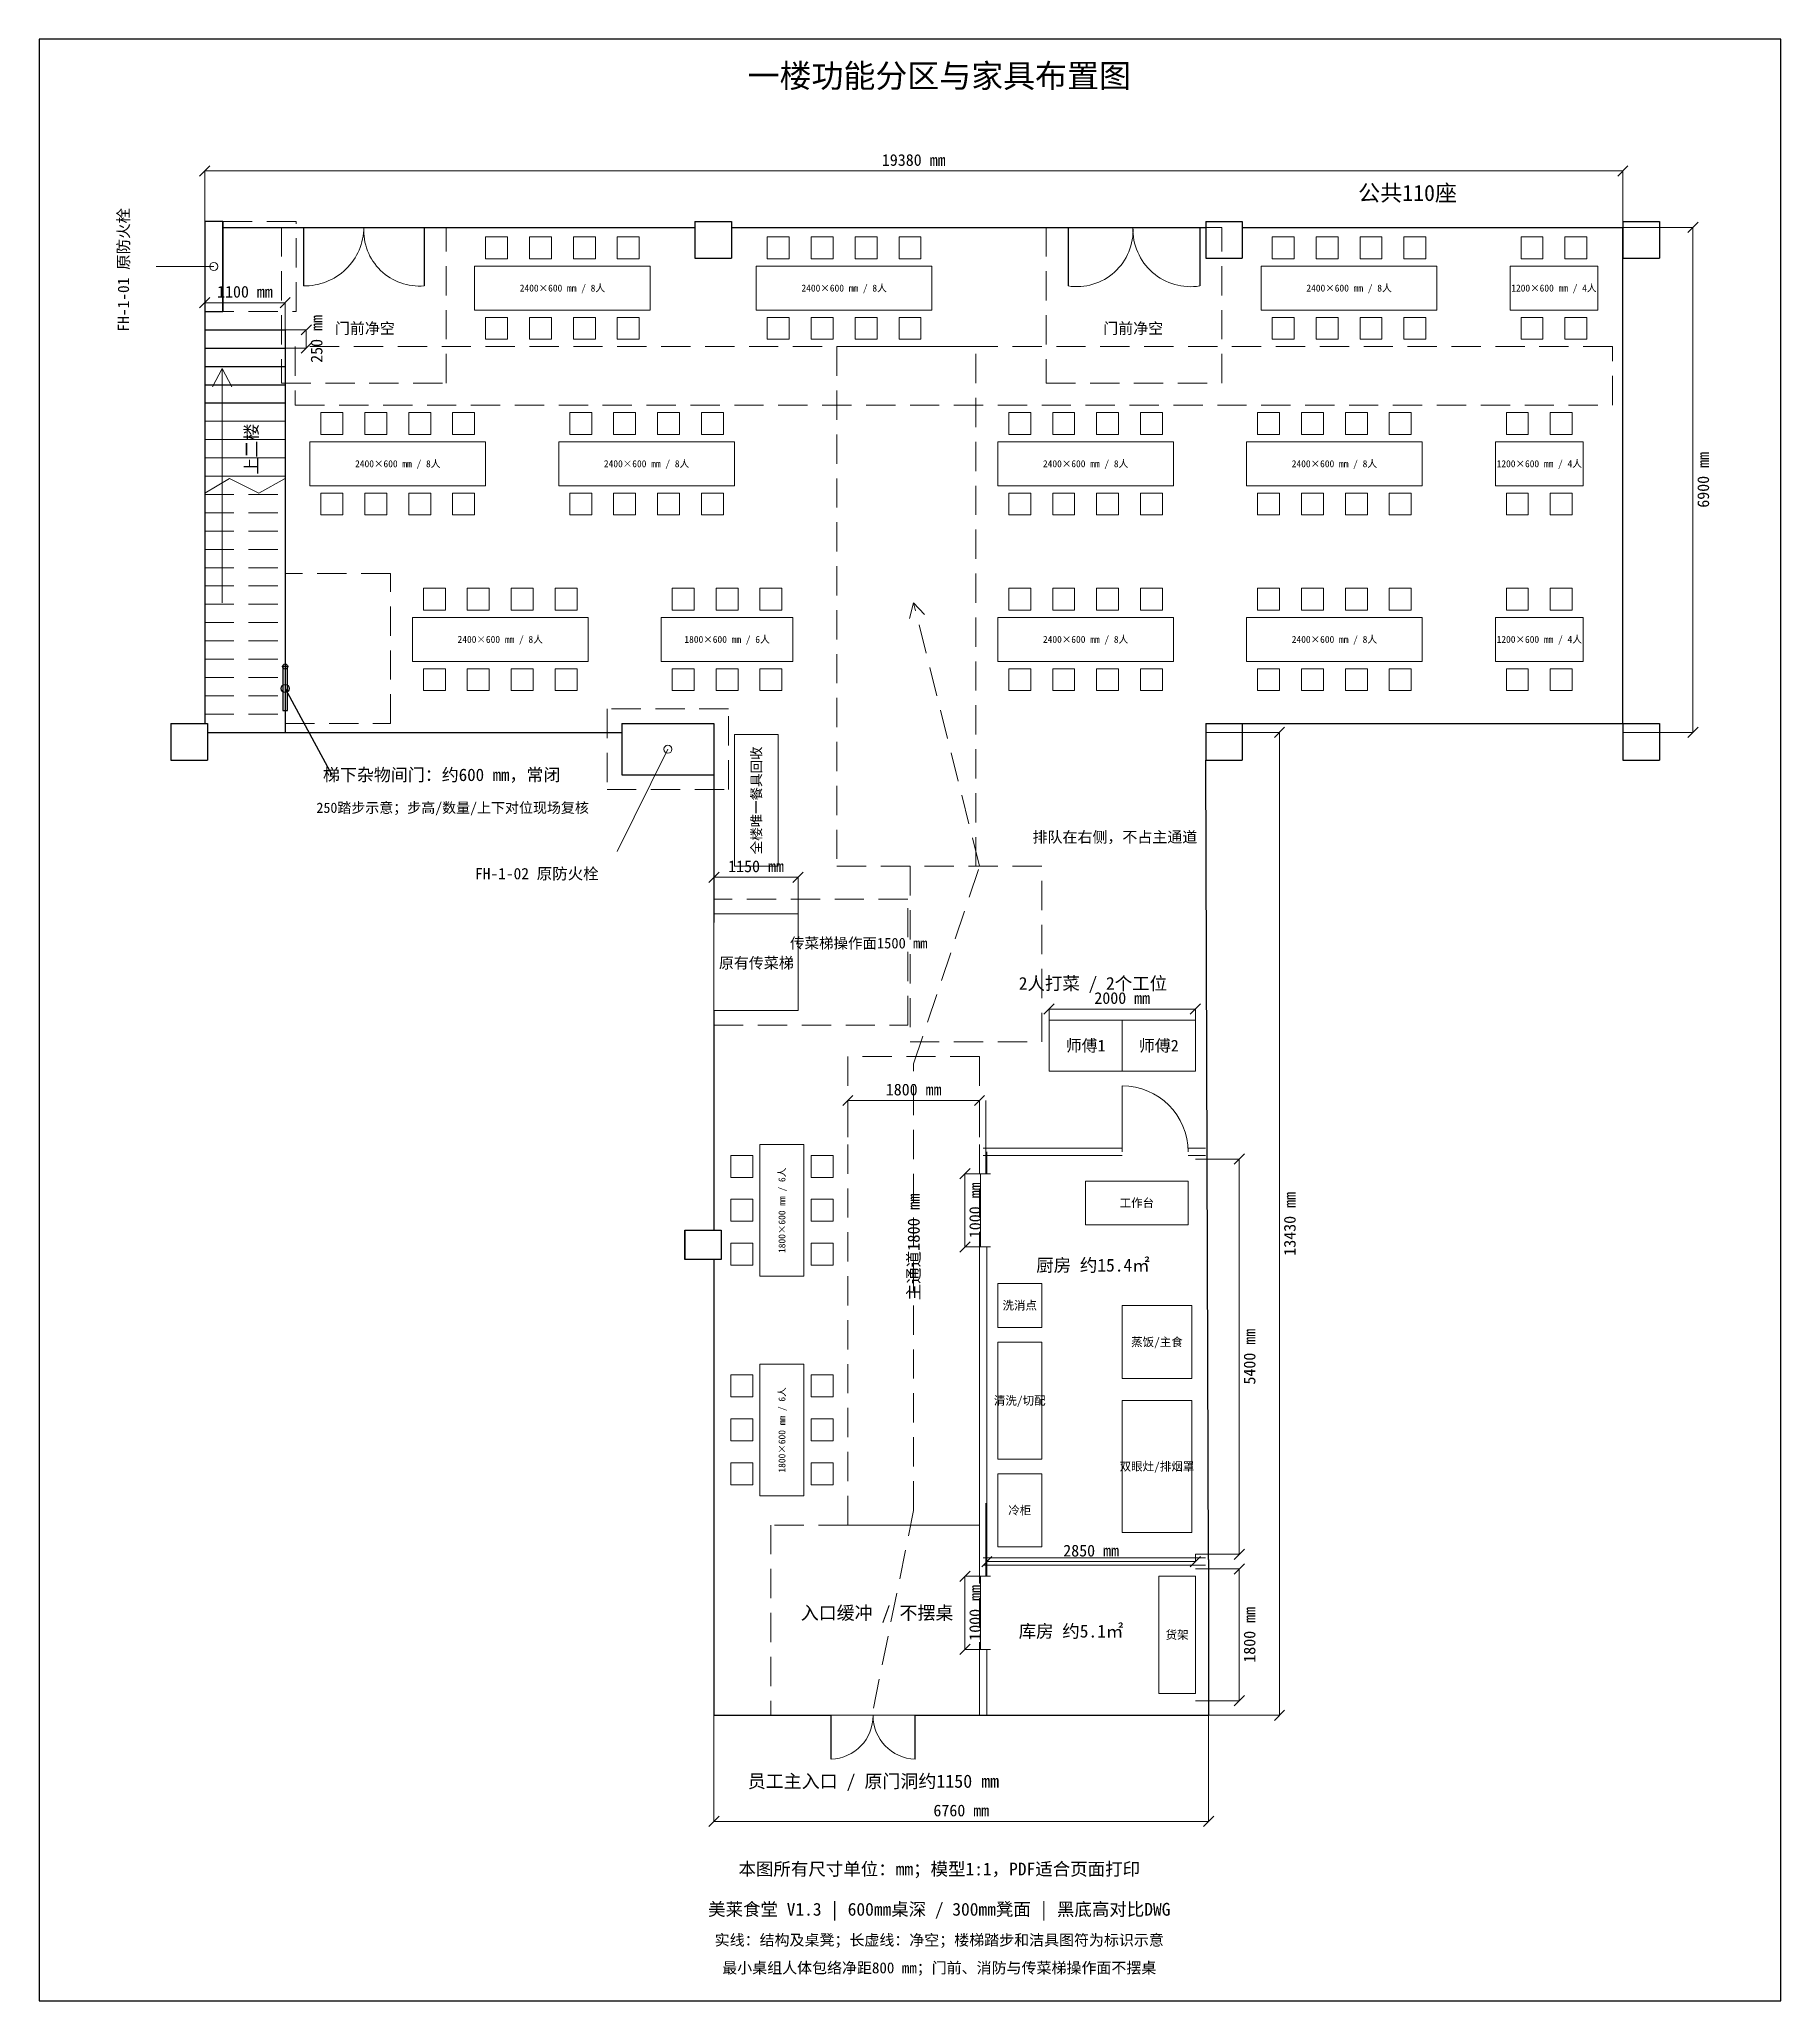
# Model space of a CAD drawing. Header units: millimetres. Extents: x -1800 to 22000, y -3300 to 23500.
import ezdxf
from ezdxf.enums import TextEntityAlignment as Align

# ---------------------------------------------------------------- set-up
doc = ezdxf.new("R2010")
doc.units = ezdxf.units.MM
doc.linetypes.add('PLAN_DASH', pattern=[600, 400, -200])
for name, color, linetype, lineweight, true_color in [('净空保留', 9, 'PLAN_DASH', 18, 0x6e96a0), ('凳子300', 3, 'Continuous', 18, 0x23694b), ('原有传菜梯', 4, 'Continuous', 18, 0x195f96), ('原有结构', 7, 'Continuous', 30, 0x2d2d2d), ('厨房设备', 4, 'Continuous', 18, 0x285a96), ('唯一回收点', 30, 'Continuous', 18, 0x96461e), ('图框', 7, 'Continuous', 30, 0x323232), ('尺寸', 2, 'Continuous', 18, 0x50555f), ('常闭门', 2, 'Continuous', 30, 0x965a19), ('打菜2人', 30, 'Continuous', 18, 0xb95f14), ('文字', 7, 'Continuous', 18, 0x232323), ('新隔墙', 30, 'Continuous', 18, 0xb96419), ('梯下投影', 9, 'PLAN_DASH', 18, 0x6e7882), ('楼梯踏步', 4, 'Continuous', 18, 0x1e6491), ('流线', 6, 'PLAN_DASH', 18, 0xa04b87), ('消防标识', 1, 'Continuous', 18, 0xaf2323), ('门', 3, 'Continuous', 18, 0x5a735a), ('餐桌', 3, 'Continuous', 18, 0x23694b)]:
    doc.layers.add(name, color=color, linetype=linetype, lineweight=lineweight, true_color=true_color)
doc.styles.add('CN', font='simhei.ttf')

msp = doc.modelspace()

# ---------------------------------------------------------------- linework, layer by layer
at = {"layer": '净空保留'}
for points in [[(461, 19780), (1711, 19780), (1711, 21010), (461, 21010)], [(1511, 18800), (3761, 18800), (3761, 20930), (1511, 20930)], [(11961, 18800), (14361, 18800), (14361, 20930), (11961, 20930)], [(1700, 18500), (19700, 18500), (19700, 19300), (1700, 19300)], [(9100, 12200), (11000, 12200), (11000, 19300), (9100, 19300)], [(1561, 14150), (3000, 14150), (3000, 16200), (1561, 16200)], [(5960, 13250), (7621, 13250), (7621, 14350), (5960, 14350)], [(10100, 9800), (11900, 9800), (11900, 12200), (10100, 12200)], [(7421, 10030), (10071, 10030), (10071, 11750), (7421, 11750)], [(9250, 3200), (11050, 3200), (11050, 9600), (9250, 9600)], [(8200, 600), (11050, 600), (11050, 3200), (8200, 3200)]]:
    msp.add_lwpolyline(points, close=True, dxfattribs=at)
at = {"layer": '凳子300'}
for points in [[(4300, 20500), (4600, 20500), (4600, 20800), (4300, 20800)], [(4900, 20500), (5200, 20500), (5200, 20800), (4900, 20800)], [(5500, 20500), (5800, 20500), (5800, 20800), (5500, 20800)], [(6100, 20500), (6400, 20500), (6400, 20800), (6100, 20800)], [(8150, 20500), (8450, 20500), (8450, 20800), (8150, 20800)], [(8750, 20500), (9050, 20500), (9050, 20800), (8750, 20800)], [(9350, 20500), (9650, 20500), (9650, 20800), (9350, 20800)], [(9950, 20500), (10250, 20500), (10250, 20800), (9950, 20800)], [(15050, 20500), (15350, 20500), (15350, 20800), (15050, 20800)], [(15650, 20500), (15950, 20500), (15950, 20800), (15650, 20800)], [(16250, 20500), (16550, 20500), (16550, 20800), (16250, 20800)], [(16850, 20500), (17150, 20500), (17150, 20800), (16850, 20800)], [(18450, 20500), (18750, 20500), (18750, 20800), (18450, 20800)], [(19050, 20500), (19350, 20500), (19350, 20800), (19050, 20800)], [(4300, 19400), (4600, 19400), (4600, 19700), (4300, 19700)], [(4900, 19400), (5200, 19400), (5200, 19700), (4900, 19700)], [(5500, 19400), (5800, 19400), (5800, 19700), (5500, 19700)], [(6100, 19400), (6400, 19400), (6400, 19700), (6100, 19700)], [(8150, 19400), (8450, 19400), (8450, 19700), (8150, 19700)], [(8750, 19400), (9050, 19400), (9050, 19700), (8750, 19700)], [(9350, 19400), (9650, 19400), (9650, 19700), (9350, 19700)], [(9950, 19400), (10250, 19400), (10250, 19700), (9950, 19700)], [(15050, 19400), (15350, 19400), (15350, 19700), (15050, 19700)], [(15650, 19400), (15950, 19400), (15950, 19700), (15650, 19700)], [(16250, 19400), (16550, 19400), (16550, 19700), (16250, 19700)], [(16850, 19400), (17150, 19400), (17150, 19700), (16850, 19700)], [(18450, 19400), (18750, 19400), (18750, 19700), (18450, 19700)], [(19050, 19400), (19350, 19400), (19350, 19700), (19050, 19700)], [(2050, 18100), (2350, 18100), (2350, 18400), (2050, 18400)], [(2650, 18100), (2950, 18100), (2950, 18400), (2650, 18400)], [(3250, 18100), (3550, 18100), (3550, 18400), (3250, 18400)], [(3850, 18100), (4150, 18100), (4150, 18400), (3850, 18400)], [(5450, 18100), (5750, 18100), (5750, 18400), (5450, 18400)], [(6050, 18100), (6350, 18100), (6350, 18400), (6050, 18400)], [(6650, 18100), (6950, 18100), (6950, 18400), (6650, 18400)], [(7250, 18100), (7550, 18100), (7550, 18400), (7250, 18400)], [(11450, 18100), (11750, 18100), (11750, 18400), (11450, 18400)], [(12050, 18100), (12350, 18100), (12350, 18400), (12050, 18400)], [(12650, 18100), (12950, 18100), (12950, 18400), (12650, 18400)], [(13250, 18100), (13550, 18100), (13550, 18400), (13250, 18400)], [(14850, 18100), (15150, 18100), (15150, 18400), (14850, 18400)], [(15450, 18100), (15750, 18100), (15750, 18400), (15450, 18400)], [(16050, 18100), (16350, 18100), (16350, 18400), (16050, 18400)], [(16650, 18100), (16950, 18100), (16950, 18400), (16650, 18400)], [(18250, 18100), (18550, 18100), (18550, 18400), (18250, 18400)], [(18850, 18100), (19150, 18100), (19150, 18400), (18850, 18400)], [(2050, 17000), (2350, 17000), (2350, 17300), (2050, 17300)], [(2650, 17000), (2950, 17000), (2950, 17300), (2650, 17300)], [(3250, 17000), (3550, 17000), (3550, 17300), (3250, 17300)], [(3850, 17000), (4150, 17000), (4150, 17300), (3850, 17300)], [(5450, 17000), (5750, 17000), (5750, 17300), (5450, 17300)], [(6050, 17000), (6350, 17000), (6350, 17300), (6050, 17300)], [(6650, 17000), (6950, 17000), (6950, 17300), (6650, 17300)], [(7250, 17000), (7550, 17000), (7550, 17300), (7250, 17300)], [(11450, 17000), (11750, 17000), (11750, 17300), (11450, 17300)], [(12050, 17000), (12350, 17000), (12350, 17300), (12050, 17300)], [(12650, 17000), (12950, 17000), (12950, 17300), (12650, 17300)], [(13250, 17000), (13550, 17000), (13550, 17300), (13250, 17300)], [(14850, 17000), (15150, 17000), (15150, 17300), (14850, 17300)], [(15450, 17000), (15750, 17000), (15750, 17300), (15450, 17300)], [(16050, 17000), (16350, 17000), (16350, 17300), (16050, 17300)], [(16650, 17000), (16950, 17000), (16950, 17300), (16650, 17300)], [(18250, 17000), (18550, 17000), (18550, 17300), (18250, 17300)], [(18850, 17000), (19150, 17000), (19150, 17300), (18850, 17300)], [(3450, 15700), (3750, 15700), (3750, 16000), (3450, 16000)], [(4050, 15700), (4350, 15700), (4350, 16000), (4050, 16000)], [(4650, 15700), (4950, 15700), (4950, 16000), (4650, 16000)], [(5250, 15700), (5550, 15700), (5550, 16000), (5250, 16000)], [(6850, 15700), (7150, 15700), (7150, 16000), (6850, 16000)], [(7450, 15700), (7750, 15700), (7750, 16000), (7450, 16000)], [(8050, 15700), (8350, 15700), (8350, 16000), (8050, 16000)], [(11450, 15700), (11750, 15700), (11750, 16000), (11450, 16000)], [(12050, 15700), (12350, 15700), (12350, 16000), (12050, 16000)], [(12650, 15700), (12950, 15700), (12950, 16000), (12650, 16000)], [(13250, 15700), (13550, 15700), (13550, 16000), (13250, 16000)], [(14850, 15700), (15150, 15700), (15150, 16000), (14850, 16000)], [(15450, 15700), (15750, 15700), (15750, 16000), (15450, 16000)], [(16050, 15700), (16350, 15700), (16350, 16000), (16050, 16000)], [(16650, 15700), (16950, 15700), (16950, 16000), (16650, 16000)], [(18250, 15700), (18550, 15700), (18550, 16000), (18250, 16000)], [(18850, 15700), (19150, 15700), (19150, 16000), (18850, 16000)], [(3450, 14600), (3750, 14600), (3750, 14900), (3450, 14900)], [(4050, 14600), (4350, 14600), (4350, 14900), (4050, 14900)], [(4650, 14600), (4950, 14600), (4950, 14900), (4650, 14900)], [(5250, 14600), (5550, 14600), (5550, 14900), (5250, 14900)], [(6850, 14600), (7150, 14600), (7150, 14900), (6850, 14900)], [(7450, 14600), (7750, 14600), (7750, 14900), (7450, 14900)], [(8050, 14600), (8350, 14600), (8350, 14900), (8050, 14900)], [(11450, 14600), (11750, 14600), (11750, 14900), (11450, 14900)], [(12050, 14600), (12350, 14600), (12350, 14900), (12050, 14900)], [(12650, 14600), (12950, 14600), (12950, 14900), (12650, 14900)], [(13250, 14600), (13550, 14600), (13550, 14900), (13250, 14900)], [(14850, 14600), (15150, 14600), (15150, 14900), (14850, 14900)], [(15450, 14600), (15750, 14600), (15750, 14900), (15450, 14900)], [(16050, 14600), (16350, 14600), (16350, 14900), (16050, 14900)], [(16650, 14600), (16950, 14600), (16950, 14900), (16650, 14900)], [(18250, 14600), (18550, 14600), (18550, 14900), (18250, 14900)], [(18850, 14600), (19150, 14600), (19150, 14900), (18850, 14900)], [(7650, 7950), (7950, 7950), (7950, 8250), (7650, 8250)], [(8750, 7950), (9050, 7950), (9050, 8250), (8750, 8250)], [(7650, 7350), (7950, 7350), (7950, 7650), (7650, 7650)], [(8750, 7350), (9050, 7350), (9050, 7650), (8750, 7650)], [(7650, 6750), (7950, 6750), (7950, 7050), (7650, 7050)], [(8750, 6750), (9050, 6750), (9050, 7050), (8750, 7050)], [(7650, 4950), (7950, 4950), (7950, 5250), (7650, 5250)], [(8750, 4950), (9050, 4950), (9050, 5250), (8750, 5250)], [(7650, 4350), (7950, 4350), (7950, 4650), (7650, 4650)], [(8750, 4350), (9050, 4350), (9050, 4650), (8750, 4650)], [(7650, 3750), (7950, 3750), (7950, 4050), (7650, 4050)], [(8750, 3750), (9050, 3750), (9050, 4050), (8750, 4050)]]:
    msp.add_lwpolyline(points, close=True, dxfattribs=at)
at = {"layer": '原有传菜梯'}
for p, q in [((7421, 11550), (8571, 11550)), ((7421, 11550), (7421, 10230)), ((8571, 11550), (8571, 10230)), ((8571, 10230), (7421, 10230))]:
    msp.add_line(p, q, dxfattribs=at)
at = {"layer": '原有结构'}
for p, q in [((461, 20930), (461, 14150)), ((711, 21010), (711, 19780)), ((711, 20930), (1811, 20930)), ((1811, 20930), (1811, 20130)), ((1811, 20930), (3461, 20930)), ((3461, 20930), (3461, 20130)), ((3461, 20930), (7161, 20930)), ((7161, 21010), (7161, 20510)), ((7161, 21010), (7661, 21010)), ((7661, 21010), (7661, 20510)), ((7661, 20930), (14141, 20930)), ((12261, 20930), (12261, 20130)), ((14061, 20930), (14061, 20130)), ((14141, 21010), (14141, 20510)), ((14141, 21010), (14641, 21010)), ((14641, 21010), (14641, 20510)), ((14641, 20930), (19841, 20930)), ((19841, 21010), (19841, 20510)), ((19841, 21010), (20341, 21010)), ((19841, 14150), (19841, 20930)), ((20341, 21010), (20341, 20510)), ((7161, 20510), (7661, 20510)), ((14141, 20510), (14641, 20510)), ((19841, 20510), (20341, 20510)), ((461, 19530), (1561, 19530)), ((1561, 19530), (1561, 14030)), ((461, 19280), (1561, 19280)), ((461, 19030), (1561, 19030)), ((461, 18780), (1561, 18780)), ((461, 18530), (1561, 18530)), ((0, 14150), (0, 13650)), ((0, 14150), (500, 14150)), ((500, 14150), (500, 13650)), ((500, 14030), (1561, 14030)), ((1561, 14030), (6161, 14030)), ((6161, 14150), (6161, 13450)), ((6161, 14150), (7421, 14150)), ((7421, 14150), (7421, 13450)), ((14141, 14150), (14141, 13650)), ((14141, 14150), (14641, 14150)), ((14641, 14150), (14641, 13650)), ((14641, 14150), (19841, 14150)), ((19841, 14150), (19841, 13650)), ((19841, 14150), (20341, 14150)), ((20341, 14150), (20341, 13650)), ((0, 13650), (500, 13650)), ((6161, 13450), (7421, 13450)), ((7421, 13450), (7421, 11430)), ((14141, 13650), (14641, 13650)), ((14181, 2730), (14141, 13650)), ((19841, 13650), (20341, 13650)), ((7421, 10230), (7421, 7230)), ((7021, 7230), (7021, 6830)), ((7421, 6830), (7421, 2730)), ((7421, 2730), (7421, 1980)), ((14181, 2730), (14181, 600)), ((7421, 1980), (7421, 600)), ((7421, 600), (9021, 600)), ((9021, 0), (9021, 600)), ((10171, 600), (14181, 600)), ((10171, 0), (10171, 600))]:
    msp.add_line(p, q, dxfattribs=at)
for points in [[(711, 21010), (461, 21010), (461, 19780), (711, 19780)], [(7021, 7230), (7521, 7230), (7521, 6830), (7021, 6830)]]:
    msp.add_lwpolyline(points, close=True, dxfattribs=at)
at = {"layer": '厨房设备'}
for points in [[(12500, 7300), (13900, 7300), (13900, 7900), (12500, 7900)], [(11300, 5900), (11900, 5900), (11900, 6500), (11300, 6500)], [(13000, 5200), (13950, 5200), (13950, 6200), (13000, 6200)], [(11300, 4100), (11900, 4100), (11900, 5700), (11300, 5700)], [(13000, 3100), (13950, 3100), (13950, 4900), (13000, 4900)], [(11300, 2900), (11900, 2900), (11900, 3900), (11300, 3900)], [(13500, 900), (14000, 900), (14000, 2500), (13500, 2500)]]:
    msp.add_lwpolyline(points, close=True, dxfattribs=at)
at = {"layer": '唯一回收点'}
msp.add_lwpolyline([(7700, 12200), (8300, 12200), (8300, 14000), (7700, 14000)], close=True, dxfattribs=at)
at = {"layer": '图框'}
msp.add_lwpolyline([(-1800, -3300), (22000, -3300), (22000, 23500), (-1800, 23500)], close=True, dxfattribs=at)
at = {"layer": '尺寸'}
for p, q in [((391, 21630), (531, 21770)), ((19771, 21630), (19911, 21770)), ((461, 20930), (461, 21700)), ((461, 21700), (19841, 21700)), ((19841, 20930), (19841, 21700)), ((19841, 20930), (20800, 20930)), ((20730, 20860), (20870, 21000)), ((20800, 14030), (20800, 20930)), ((391, 19830), (531, 19970)), ((461, 19530), (461, 19900)), ((461, 19900), (1561, 19900)), ((1491, 19830), (1631, 19970)), ((1561, 19530), (1561, 19900)), ((1780, 19460), (1920, 19600)), ((1561, 19530), (1850, 19530)), ((1780, 19210), (1920, 19350)), ((1850, 19280), (1850, 19530)), ((1561, 19280), (1850, 19280)), ((14141, 14030), (15150, 14030)), ((15080, 13960), (15220, 14100)), ((15150, 600), (15150, 14030)), ((19841, 14030), (20800, 14030)), ((20730, 13960), (20870, 14100)), ((7351, 11980), (7491, 12120)), ((8501, 11980), (8641, 12120)), ((7421, 11550), (7421, 12050)), ((7421, 12050), (8571, 12050)), ((8571, 11550), (8571, 12050)), ((11930, 10180), (12070, 10320)), ((12000, 10100), (12000, 10250)), ((12000, 10250), (14000, 10250)), ((13930, 10180), (14070, 10320)), ((14000, 10100), (14000, 10250)), ((9180, 8930), (9320, 9070)), ((9250, 8500), (9250, 9000)), ((9250, 9000), (11050, 9000)), ((10980, 8930), (11120, 9070)), ((11050, 8500), (11050, 9000)), ((10780, 7930), (10920, 8070)), ((14000, 8200), (14600, 8200)), ((14530, 8130), (14670, 8270)), ((14600, 2800), (14600, 8200)), ((11100, 8000), (10850, 8000)), ((10850, 7000), (10850, 8000)), ((10780, 6930), (10920, 7070)), ((11100, 7000), (10850, 7000)), ((11080, 2630), (11220, 2770)), ((11150, 2800), (11150, 2700)), ((11150, 2700), (14000, 2700)), ((13930, 2630), (14070, 2770)), ((14000, 2800), (14000, 2700)), ((14000, 2800), (14600, 2800)), ((14530, 2730), (14670, 2870)), ((10780, 2430), (10920, 2570)), ((11100, 2500), (10850, 2500)), ((10850, 1500), (10850, 2500)), ((14000, 2600), (14600, 2600)), ((14530, 2530), (14670, 2670)), ((14600, 800), (14600, 2600)), ((10780, 1430), (10920, 1570)), ((11100, 1500), (10850, 1500)), ((14530, 730), (14670, 870)), ((7421, 600), (7421, -850)), ((14000, 800), (14600, 800)), ((14141, 600), (15150, 600)), ((14181, 600), (14181, -850)), ((15080, 530), (15220, 670)), ((7351, -920), (7491, -780)), ((14111, -920), (14251, -780)), ((7421, -850), (14181, -850))]:
    msp.add_line(p, q, dxfattribs=at)
at = {"layer": '常闭门'}
msp.add_line((1561, 14630), (2200, 13450), dxfattribs=at)
msp.add_lwpolyline([(1531, 14330), (1591, 14330), (1591, 14930), (1531, 14930)], close=True, dxfattribs=at)
for centre, radius in [((1561, 14930), 35), ((1561, 14630), 55)]:
    msp.add_circle(centre, radius, dxfattribs=at)
at = {"layer": '打菜2人'}
msp.add_line((13000, 9400), (13000, 10100), dxfattribs=at)
msp.add_lwpolyline([(12000, 9400), (14000, 9400), (14000, 10100), (12000, 10100)], close=True, dxfattribs=at)
at = {"layer": '新隔墙'}
for p, q in [((11100, 8350), (13000, 8350)), ((13900, 8350), (14140, 8350)), ((11050, 8000), (11050, 8300)), ((11100, 8250), (13000, 8250)), ((11150, 8000), (11150, 8300)), ((13900, 8250), (14140, 8250)), ((11050, 2500), (11050, 7000)), ((11150, 2500), (11150, 7000)), ((11100, 2750), (14140, 2750)), ((11100, 2650), (14140, 2650)), ((11050, 600), (11050, 1500)), ((11150, 600), (11150, 1500))]:
    msp.add_line(p, q, dxfattribs=at)
at = {"layer": '梯下投影'}
for p, q in [((461, 17280), (1561, 17280)), ((461, 17030), (1561, 17030)), ((461, 16780), (1561, 16780)), ((461, 16530), (1561, 16530)), ((461, 16280), (1561, 16280)), ((461, 16030), (1561, 16030)), ((461, 15780), (1561, 15780)), ((461, 15530), (1561, 15530)), ((461, 15280), (1561, 15280)), ((461, 15030), (1561, 15030)), ((461, 14780), (1561, 14780)), ((461, 14530), (1561, 14530)), ((461, 14280), (1561, 14280))]:
    msp.add_line(p, q, dxfattribs=at)
at = {"layer": '楼梯踏步'}
for p, q in [((700, 19000), (570, 18750)), ((700, 15800), (700, 19000)), ((700, 19000), (830, 18750)), ((461, 18280), (1561, 18280)), ((461, 18030), (1561, 18030)), ((461, 17780), (1561, 17780)), ((461, 17530), (1561, 17530)), ((461, 17300), (800, 17500)), ((800, 17500), (1200, 17300)), ((1200, 17300), (1561, 17500))]:
    msp.add_line(p, q, dxfattribs=at)
at = {"layer": '流线'}
for p, q in [((10150, 15800), (10095, 15587)), ((11050, 12200), (10150, 15800)), ((10150, 15800), (10299, 15638)), ((10150, 9500), (11050, 12200)), ((10150, 3400), (10150, 9500)), ((9600, 700), (10150, 3400))]:
    msp.add_line(p, q, dxfattribs=at)
at = {"layer": '消防标识'}
for p, q in [((586, 20395), (-200, 20395)), ((6791, 13800), (6100, 12400))]:
    msp.add_line(p, q, dxfattribs=at)
for centre in [(586, 20395), (6791, 13800)]:
    msp.add_circle(centre, 55, dxfattribs=at)
at = {"layer": '门'}
for p, q in [((13000, 8300), (13000, 9200)), ((11135, 8000), (11135, 9000)), ((11000, 8000), (11200, 8000)), ((11065, 7000), (11065, 8000)), ((11000, 7000), (11200, 7000)), ((11135, 2500), (11135, 3500)), ((11000, 2500), (11200, 2500)), ((11065, 1500), (11065, 2500)), ((11000, 1500), (11200, 1500)), ((9021, 600), (10171, 600)), ((9021, 600), (10171, 600))]:
    msp.add_line(p, q, dxfattribs=at)
for centre, radius, start, end in [((1828, 20938), 808, 268.7699, 359.4673), ((3394, 20886), 759, 176.6732, 275.0896), ((12381, 20887), 767, 261.0359, 3.1993), ((13933, 20906), 787, 178.2682, 279.3672), ((13000, 8300), 900, 0, 90), ((9000, 596), 596, 272.039, 0.3987), ((10192, 596), 596, 179.6013, 267.961)]:
    msp.add_arc(centre, radius, start, end, dxfattribs=at)
at = {"layer": '餐桌'}
for points in [[(4150, 19800), (6550, 19800), (6550, 20400), (4150, 20400)], [(8000, 19800), (10400, 19800), (10400, 20400), (8000, 20400)], [(14900, 19800), (17300, 19800), (17300, 20400), (14900, 20400)], [(18300, 19800), (19500, 19800), (19500, 20400), (18300, 20400)], [(1900, 17400), (4300, 17400), (4300, 18000), (1900, 18000)], [(5300, 17400), (7700, 17400), (7700, 18000), (5300, 18000)], [(11300, 17400), (13700, 17400), (13700, 18000), (11300, 18000)], [(14700, 17400), (17100, 17400), (17100, 18000), (14700, 18000)], [(18100, 17400), (19300, 17400), (19300, 18000), (18100, 18000)], [(3300, 15000), (5700, 15000), (5700, 15600), (3300, 15600)], [(6700, 15000), (8500, 15000), (8500, 15600), (6700, 15600)], [(11300, 15000), (13700, 15000), (13700, 15600), (11300, 15600)], [(14700, 15000), (17100, 15000), (17100, 15600), (14700, 15600)], [(18100, 15000), (19300, 15000), (19300, 15600), (18100, 15600)], [(8050, 6600), (8650, 6600), (8650, 8400), (8050, 8400)], [(8050, 3600), (8650, 3600), (8650, 5400), (8050, 5400)]]:
    msp.add_lwpolyline(points, close=True, dxfattribs=at)

# ---------------------------------------------------------------- texts
at = {"layer": '原有传菜梯', "style": 'CN'}
msp.add_text('原有传菜梯', height=150, dxfattribs=at).set_placement((8000, 10880), align=Align.MIDDLE_CENTER)
at = {"layer": '厨房设备', "style": 'CN'}
for s, height, p in [('工作台', 115, (13200, 7600)), ('厨房 约15.4㎡', 175, (12600, 6750)), ('洗消点', 115, (11600, 6200)), ('蒸饭/主食', 115, (13475, 5700)), ('清洗/切配', 115, (11600, 4900)), ('双眼灶/排烟罩', 115, (13475, 4000)), ('冷柜', 115, (11600, 3400)), ('库房 约5.1㎡', 175, (12300, 1750)), ('货架', 115, (13750, 1700))]:
    msp.add_text(s, height=height, dxfattribs=at).set_placement(p, align=Align.MIDDLE_CENTER)
at = {"layer": '唯一回收点', "style": 'CN'}
msp.add_text('全楼唯一餐具回收', height=135, rotation=90, dxfattribs=at).set_placement((8000, 13100), align=Align.MIDDLE_CENTER)
at = {"layer": '尺寸', "style": 'CN'}
for s, p in [('19380 mm', (10151, 21850)), ('1100 mm', (1011, 20050)), ('1150 mm', (7996, 12200)), ('2000 mm', (13000, 10400)), ('1800 mm', (10150, 9150)), ('2850 mm', (12575, 2850)), ('6760 mm', (10801, -700))]:
    msp.add_text(s, height=160, dxfattribs=at).set_placement(p, align=Align.MIDDLE_CENTER)
for s, p in [('250 mm', (1990, 19405)), ('6900 mm', (20940, 17480)), ('1000 mm', (10990, 7500)), ('13430 mm', (15290, 7315)), ('5400 mm', (14740, 5500)), ('1000 mm', (10990, 2000)), ('1800 mm', (14740, 1700))]:
    msp.add_text(s, height=160, rotation=90, dxfattribs=at).set_placement(p, align=Align.MIDDLE_CENTER)
at = {"layer": '常闭门', "style": 'CN'}
msp.add_text('梯下杂物间门：约600 mm，常闭', height=170, dxfattribs=at).set_placement((3700, 13450), align=Align.MIDDLE_CENTER)
at = {"layer": '打菜2人', "style": 'CN'}
for s, height, p in [('2人打菜 / 2个工位', 175, (12600, 10600)), ('师傅1', 160, (12500, 9750)), ('师傅2', 160, (13500, 9750))]:
    msp.add_text(s, height=height, dxfattribs=at).set_placement(p, align=Align.MIDDLE_CENTER)
at = {"layer": '文字', "style": 'CN'}
for s, height, p in [('一楼功能分区与家具布置图', 320, (10500, 23000)), ('公共110座', 220, (16900, 21400)), ('2400×600 mm / 8人', 95, (5350, 20100)), ('2400×600 mm / 8人', 95, (9200, 20100)), ('2400×600 mm / 8人', 95, (16100, 20100)), ('1200×600 mm / 4人', 95, (18900, 20100)), ('门前净空', 150, (2650, 19550)), ('门前净空', 150, (13150, 19550)), ('2400×600 mm / 8人', 95, (3100, 17700)), ('2400×600 mm / 8人', 95, (6500, 17700)), ('2400×600 mm / 8人', 95, (12500, 17700)), ('2400×600 mm / 8人', 95, (15900, 17700)), ('1200×600 mm / 4人', 95, (18700, 17700)), ('2400×600 mm / 8人', 95, (4500, 15300)), ('1800×600 mm / 6人', 95, (7600, 15300)), ('2400×600 mm / 8人', 95, (12500, 15300)), ('2400×600 mm / 8人', 95, (15900, 15300)), ('1200×600 mm / 4人', 95, (18700, 15300)), ('排队在右侧，不占主通道', 150, (12900, 12600)), ('传菜梯操作面1500 mm', 145, (9400, 11150)), ('入口缓冲 / 不摆桌', 180, (9650, 2000)), ('员工主入口 / 原门洞约1150 mm', 180, (9600, -300)), ('本图所有尺寸单位：mm；模型1:1，PDF适合页面打印', 175, (10500, -1500)), ('美莱食堂 V1.3 | 600mm桌深 / 300mm凳面 | 黑底高对比DWG', 175, (10500, -2050)), ('实线：结构及桌凳；长虚线：净空；楼梯踏步和洁具图符为标识示意', 150, (10500, -2470)), ('最小桌组人体包络净距800 mm；门前、消防与传菜梯操作面不摆桌', 150, (10500, -2850))]:
    msp.add_text(s, height=height, dxfattribs=at).set_placement(p, align=Align.MIDDLE_CENTER)
for s, height, p in [('1800×600 mm / 6人', 95, (8350, 7500)), ('主通道1800 mm', 165, (10150, 7000)), ('1800×600 mm / 6人', 95, (8350, 4500))]:
    msp.add_text(s, height=height, rotation=90, dxfattribs=at).set_placement(p, align=Align.MIDDLE_CENTER)
at = {"layer": '楼梯踏步', "style": 'CN'}
msp.add_text('上二楼', height=170, rotation=90, dxfattribs=at).set_placement((1100, 17900), align=Align.MIDDLE_CENTER)
msp.add_text('250踏步示意；步高/数量/上下对位现场复核', height=140, dxfattribs=at).set_placement((3850, 13000), align=Align.MIDDLE_CENTER)
at = {"layer": '消防标识', "style": 'CN'}
msp.add_text('FH-1-01 原防火栓', height=155, rotation=90, dxfattribs=at).set_placement((-650, 20350), align=Align.MIDDLE_CENTER)
msp.add_text('FH-1-02 原防火栓', height=155, dxfattribs=at).set_placement((5000, 12100), align=Align.MIDDLE_CENTER)

doc.saveas('drawing.dxf')
